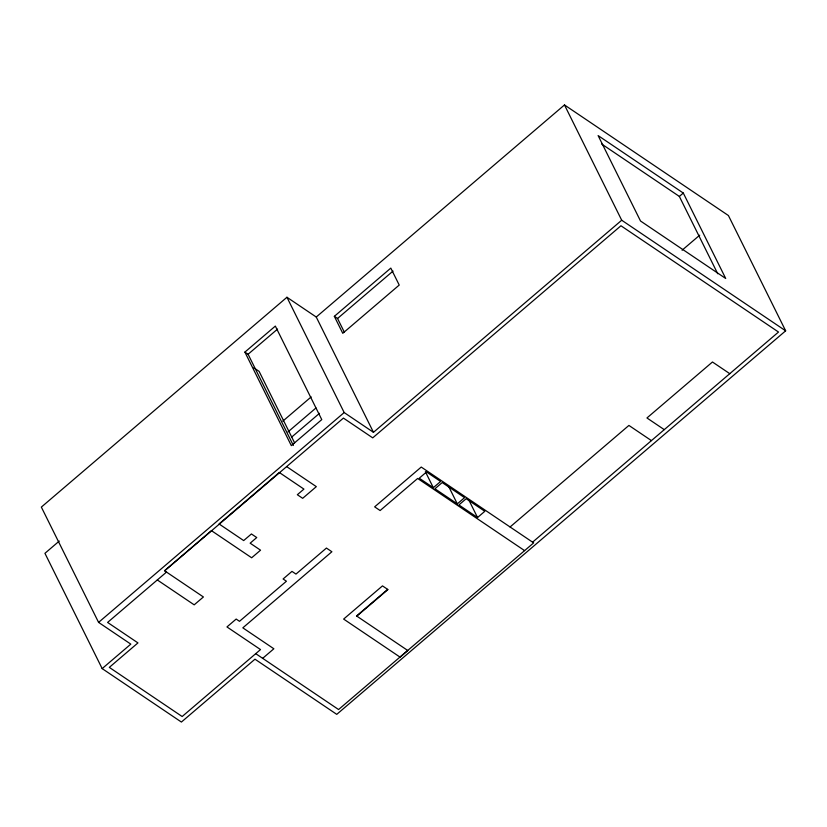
<?xml version="1.0" encoding="UTF-8"?>
<svg xmlns="http://www.w3.org/2000/svg" width="827" height="827" viewBox="0 0 827 827"><rect width="100%" height="100%" fill="white"/><g stroke="black" fill="none" stroke-linecap="round" stroke-linejoin="round"><path stroke-width="1.24" d="M102.166 668.598L181.402 722.054L254.985 659.191L336.754 714.352L785.65 330.821L621.708 220.23L373.473 432.325L316.245 317.03L286.948 297.265L41.35 507.096L98.578 622.39L130.811 644.13L102.166 668.598L44.937 553.315L59.255 541.075M244.895 352.106L275.339 326.086L321.765 419.609L291.321 445.629L244.895 352.106L248.09 354.256L293.368 445.474M248.09 354.256L277.562 329.084M316.245 317.03L564.479 104.946L728.422 215.537L785.65 330.821M334.346 316.338L390.809 268.103L399.224 285.067L342.76 333.302L334.346 316.338L337.54 318.498L344.28 332.061M337.54 318.498L393.032 271.091M282.782 421.17L311.159 396.919M287.992 431.89L315.966 407.99M291.517 437.225L319.491 413.324M98.578 622.39L344.177 412.559L373.473 432.325M164.656 570.826L343.422 418.09L372.719 437.855L620.953 225.771L778.507 332.04L532.578 542.161M166.527 572.077L107.593 622.431L137.954 642.91L109.319 667.379L182.157 716.523L260.515 649.577L226.96 626.938L236.171 619.061L239.499 621.315L286.421 581.226L283.092 578.983L291.972 571.385L295.973 574.083L326.427 548.063L331.885 551.743L242.828 627.838L273.861 648.771L262.666 658.333M601.622 143.991L679.349 196.423L683.298 193.053L725.703 278.472L640.522 221.005L598.117 135.587L683.298 193.053M682.079 250.24L699.714 235.168M433.327 487.692L440.605 481.479L426.536 471.979L419.258 478.202L433.327 487.692L425.367 471.659M457.3 503.87L464.578 497.647L442.207 482.554L434.93 488.778L457.3 503.87L448.203 485.532M387.677 589.382L356.561 615.96L407.794 650.518L400.061 657.134L343.639 619.082L382.487 585.888L387.956 589.568L356.84 616.146M477.541 517.526L484.818 511.303L466.18 498.722L458.902 504.946L477.541 517.526L469.012 500.335M510.073 526.975L628.913 425.429L651.428 440.615M729.776 373.67L712.461 361.999L646.952 417.966L664.267 429.647M253.796 367.777L259.099 371.354L294.588 442.827M524.587 550.617L417.645 478.471L380.12 510.538L374.652 506.858L421.243 467.059L533.653 542.884L338.574 709.535L255.739 653.661M286.638 466.604L316.327 486.638L302.672 498.319L297.338 494.722L303.922 489.098L279.288 472.475L219.041 523.946L243.676 540.569L251.418 533.963L256.742 537.55L250.157 543.184L260.546 550.182L251.656 557.78L211.443 530.655L164.521 570.733L203.411 596.97L194.19 604.837L157.306 579.954M679.349 196.423L717.733 273.758M564.479 104.946L621.708 220.23M286.948 297.265L344.177 412.559"/></g></svg>
